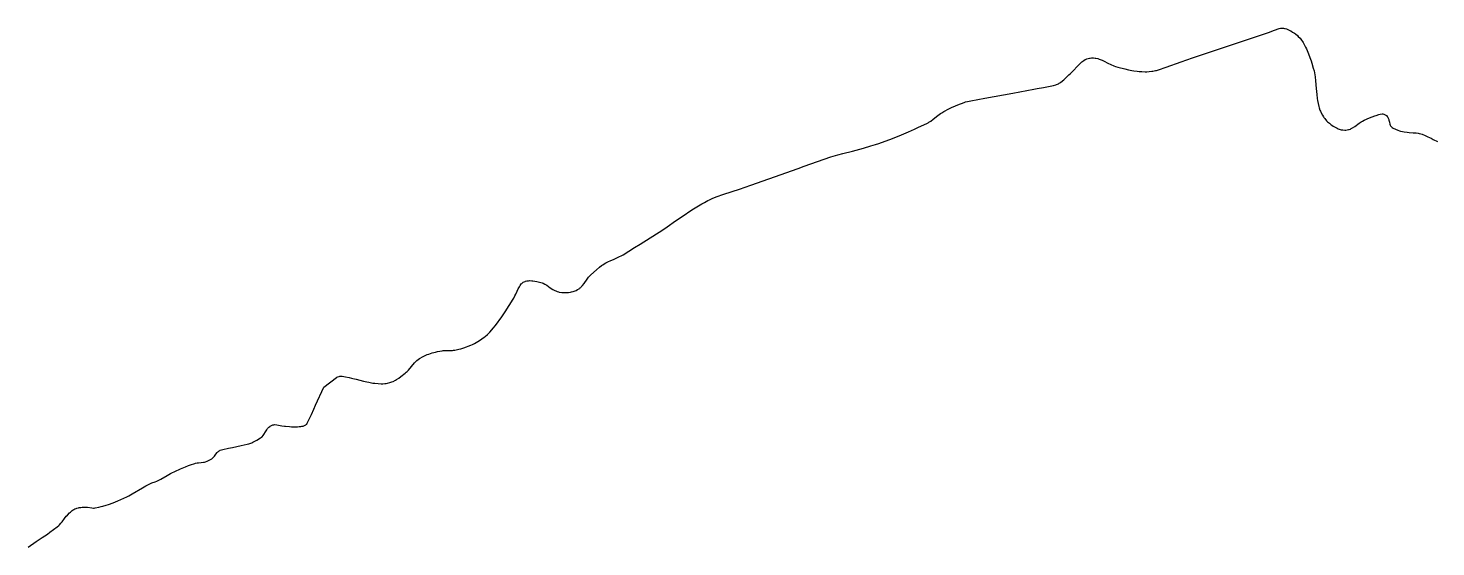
# Model space of a CAD drawing. Header units: millimetres. Extents: x 642261 to 742091, y 6812581 to 6930561.
# Drawn here: x 715644 to 716161, y 6837835 to 6838026 of the extents above; entities that cross this region are included whole.
import ezdxf

# ---------------------------------------------------------------- set-up
doc = ezdxf.new("R2010")
doc.units = ezdxf.units.MM
doc.layers.add('LimiteRegional', color=10, linetype='Continuous')

msp = doc.modelspace()

# ---------------------------------------------------------------- linework, layer by layer
at = {"layer": 'LimiteRegional', "color": 7, "linetype": 'Continuous'}
msp.add_lwpolyline([(715643.578, 6837835.163), (715646.547, 6837837.221), (715648.768, 6837838.739), (715650.642, 6837839.991), (715651.555, 6837840.62), (715652.892, 6837841.593), (715654.187, 6837842.624), (715654.817, 6837843.171), (715655.084, 6837843.4231), (715655.582, 6837843.96), (715656.043, 6837844.5271), (715656.923, 6837845.703), (715657.613, 6837846.568), (715657.987, 6837846.978), (715658.737, 6837847.7341), (715659.1231, 6837848.091), (715659.74, 6837848.5891), (715660.186, 6837848.89), (715660.423, 6837849.0301), (715660.798, 6837849.2251), (715661.217, 6837849.4041), (715661.497, 6837849.503), (715662.059, 6837849.6551), (715662.342, 6837849.7121), (715662.908, 6837849.794), (715663.476, 6837849.8442), (715664.616, 6837849.897), (715664.884, 6837849.8971), (715665.42, 6837849.8501), (715667.034, 6837849.5739), (715667.57, 6837849.529), (715667.837, 6837849.5311), (715668.237, 6837849.574), (715669.589, 6837849.846), (715670.481, 6837850.0591), (715671.072, 6837850.2141), (715672.244, 6837850.555), (715673.116, 6837850.836), (715674.842, 6837851.457), (715676.549, 6837852.149), (715677.676, 6837852.6461), (715679.914, 6837853.7111), (715680.575, 6837854.0501), (715681.868, 6837854.766), (715685.639, 6837857.0231), (715686.907, 6837857.7411), (715687.551, 6837858.081), (715688.534, 6837858.56), (715689.11, 6837858.794), (715690.292, 6837859.1982), (715690.873, 6837859.4231), (715691.155, 6837859.554), (715692.346, 6837860.186), (715694.684, 6837861.5401), (715695.864, 6837862.1981), (715696.464, 6837862.507), (715697.52, 6837863.022), (715699.657, 6837864.0071), (715701.383, 6837864.7341), (715702.546, 6837865.18), (715703.327, 6837865.462), (715704.899, 6837865.9961), (715705.151, 6837866.069), (715705.665, 6837866.169), (715706.188, 6837866.227), (715707.246, 6837866.295), (715708.034, 6837866.387), (715708.422, 6837866.471), (715708.738, 6837866.5611), (715709.353, 6837866.784), (715709.951, 6837867.053), (715710.34, 6837867.253), (715711.102, 6837867.6911), (715711.369, 6837867.8791), (715711.534, 6837868.021), (715711.839, 6837868.3401), (715712.119, 6837868.69), (715712.648, 6837869.4281), (715713.055, 6837869.955), (715713.351, 6837870.267), (715713.51, 6837870.405), (715713.767, 6837870.5851), (715714.0481, 6837870.726), (715714.2, 6837870.781), (715715.198, 6837871.0672), (715717.215, 6837871.544), (715718.755, 6837871.8751), (715721.842, 6837872.501), (715724.153, 6837873.0051), (715724.736, 6837873.1621), (715725.118, 6837873.2861), (715725.867, 6837873.5761), (715726.236, 6837873.739), (715726.96, 6837874.0971), (715727.67, 6837874.4891), (715729.058, 6837875.339), (715729.393, 6837875.586), (715729.595, 6837875.7701), (715729.957, 6837876.18), (715730.277, 6837876.63), (715730.854, 6837877.6), (715731.296, 6837878.332), (715731.625, 6837878.796), (715731.806, 6837879.015), (715732.104, 6837879.3242), (715732.439, 6837879.6019), (715732.624, 6837879.728), (715733.049, 6837879.9711), (715733.266, 6837880.0671), (715733.597, 6837880.1731), (715733.933, 6837880.2231), (715734.104, 6837880.224), (715735.022, 6837880.1331), (715736.858, 6837879.807), (715737.778, 6837879.662), (715738.239, 6837879.6141), (715739.713, 6837879.5161), (715740.454, 6837879.485), (715741.565, 6837879.464), (715742.676, 6837879.481), (715743.23, 6837879.5061), (715743.889, 6837879.562), (715744.228, 6837879.6111), (715744.731, 6837879.722), (715745.207, 6837879.8869), (715745.428, 6837879.9941), (715745.699, 6837880.1649), (715745.822, 6837880.265), (715745.989, 6837880.4311), (715746.194, 6837880.724), (715746.585, 6837881.459), (715747.309, 6837882.934), (715747.759, 6837883.9211), (715748.624, 6837885.9001), (715749.275, 6837887.389), (715752.242, 6837894.0551), (715756.92, 6837897.5441), (715757.102, 6837897.6681), (715757.487, 6837897.862), (715757.894, 6837897.9911), (715758.176, 6837898.044), (715758.763, 6837898.0821), (715759.066, 6837898.0721), (715759.685, 6837898.002), (715760.316, 6837897.8821), (715761.581, 6837897.5652), (715762.504, 6837897.329), (715762.947, 6837897.233), (715764.248, 6837896.9409), (715766.843, 6837896.2509), (715768.142, 6837895.937), (715768.794, 6837895.805), (715770.316, 6837895.5471), (715771.088, 6837895.441), (715772.253, 6837895.327), (715773.422, 6837895.2842), (715774.005, 6837895.2961), (715774.778, 6837895.351), (715775.163, 6837895.3971), (715775.737, 6837895.492), (715776.589, 6837895.695), (715777.285, 6837895.929), (715777.733, 6837896.115), (715778.597, 6837896.5521), (715779.015, 6837896.797), (715779.8291, 6837897.3331), (715780.621, 6837897.912), (715782.171, 6837899.1331), (715782.617, 6837899.511), (715782.9, 6837899.7771), (715783.437, 6837900.3321), (715785.689, 6837902.973), (715786.226, 6837903.5271), (715786.508, 6837903.7911), (715786.954, 6837904.1681), (715787.431, 6837904.517), (715787.683, 6837904.6801), (715788.534, 6837905.1701), (715789.111, 6837905.464), (715789.499, 6837905.646), (715790.284, 6837905.979), (715790.879, 6837906.2031), (715792.086, 6837906.594), (715793.311, 6837906.916), (715794.136, 6837907.1001), (715795.801, 6837907.4071), (715796.144, 6837907.455), (715796.832, 6837907.5081), (715797.4334, 6837907.5136), (715798.9101, 6837907.527), (715799.6, 6837907.5581), (715799.9429, 6837907.591), (715800.4551, 6837907.668), (715801.932, 6837907.9881), (715802.662, 6837908.1761), (715803.745, 6837908.495), (715804.8161, 6837908.862), (715805.3479, 6837909.0651), (715806.403, 6837909.51), (715806.927, 6837909.7531), (715807.709, 6837910.1451), (715808.954, 6837910.8321), (715809.5551, 6837911.1941), (715810.428, 6837911.7661), (715811.267, 6837912.377), (715811.673, 6837912.6991), (715812.456, 6837913.3821), (715812.8341, 6837913.743), (715813.3831, 6837914.313), (715814.684, 6837915.7941), (715815.304, 6837916.547), (715816.199, 6837917.699), (715817.056, 6837918.881), (715817.471, 6837919.485), (715818.9851, 6837921.7831), (715821.917, 6837926.419), (715822.1551, 6837926.8181), (715822.579, 6837927.6381), (715822.837, 6837928.1961), (715823.3371, 6837929.3241), (715823.736, 6837930.1671), (715824.191, 6837930.9941), (715824.45, 6837931.398), (715824.8881, 6837931.988), (715825.075, 6837932.1971), (715825.1902, 6837932.307), (715825.49, 6837932.548), (715825.64, 6837932.646), (715825.953, 6837932.8151), (715826.2842, 6837932.9495), (715826.514, 6837933.023), (715826.991, 6837933.1311), (715827.5519, 6837933.195), (715827.937, 6837933.2091), (715828.722, 6837933.178), (715829.1191, 6837933.138), (715829.907, 6837933.019), (715830.676, 6837932.8651), (715832.085, 6837932.529), (715832.591, 6837932.3719), (715832.9259, 6837932.236), (715833.592, 6837931.903), (715834.254, 6837931.5081), (715835.57, 6837930.6271), (715836.5589, 6837929.9821), (715837.222, 6837929.603), (715837.555, 6837929.4391), (715838.058, 6837929.231), (715838.565, 6837929.0791), (715838.82, 6837929.027), (715839.7761, 6837928.8991), (715840.276, 6837928.8591), (715841.045, 6837928.8331), (715841.828, 6837928.8541), (715842.2221, 6837928.8851), (715843.009, 6837928.9911), (715843.399, 6837929.0671), (715843.9781, 6837929.215), (715844.729, 6837929.475), (715845.0931, 6837929.6351), (715845.622, 6837929.913), (715846.127, 6837930.2421), (715846.368, 6837930.425), (715846.7461, 6837930.7501), (715846.9821, 6837930.976), (715847.4201, 6837931.448), (715848.012, 6837932.1911), (715849.097, 6837933.717), (715849.66, 6837934.451), (715849.962, 6837934.801), (715850.454, 6837935.296), (715852.5719, 6837937.2461), (715853.6701, 6837938.1801), (715854.435, 6837938.7631), (715854.829, 6837939.0391), (715855.439, 6837939.428), (715855.932, 6837939.712), (715856.943, 6837940.2301), (715857.629, 6837940.5481), (715859.0149, 6837941.153), (715860.053, 6837941.606), (715861.075, 6837942.0882), (715861.576, 6837942.3481), (715862.312, 6837942.768), (715866.5311, 6837945.3601), (715868.63, 6837946.6731), (715876.897, 6837951.938), (715878.502, 6837953.0071), (715881.658, 6837955.223), (715884.041, 6837956.8691), (715887.6161, 6837959.2461), (715889.43, 6837960.395), (715891.275, 6837961.487), (715892.212, 6837962.0041), (715893.479, 6837962.655), (715894.1211, 6837962.9631), (715895.095, 6837963.3991), (715896.585, 6837963.9912), (715899.417, 6837964.995), (715905.107, 6837966.9081), (715909.367, 6837968.3561), (715915.885, 6837970.6571), (715926.724, 6837974.5189), (715928.908, 6837975.2971), (715938.691, 6837978.733), (715939.569, 6837979.024), (715941.343, 6837979.55), (715943.134, 6837980.018), (715946.739, 6837980.883), (715949.436, 6837981.563), (715950.775, 6837981.942), (715953.424, 6837982.7601), (715955.18, 6837983.333), (715956.346, 6837983.7281), (715958.667, 6837984.547), (715960.398, 6837985.1861), (715963.837, 6837986.528), (715967.245, 6837987.952), (715969.501, 6837988.9461), (715970.997, 6837989.628), (715973.973, 6837991.038), (715974.476, 6837991.3011), (715974.801, 6837991.4911), (715975.433, 6837991.9031), (715976.345, 6837992.5761), (715978.1259, 6837993.996), (715979.04, 6837994.6721), (715979.513, 6837994.986), (715980.251, 6837995.4161), (715982.138, 6837996.397), (715983.09, 6837996.8722), (715984.531, 6837997.5481), (715985.992, 6837998.166), (715986.731, 6837998.448), (715987.7271, 6837998.7899), (715988.229, 6837998.945), (715988.9901, 6837999.156), (715990.145, 6837999.419), (715995.297, 6838000.3991), (716005.614, 6838002.248), (716013.349, 6838003.6511), (716014.553, 6838003.872), (716016.961, 6838004.304), (716018.764, 6838004.648), (716020.562, 6838005.0391), (716021.4581, 6838005.26), (716021.673, 6838005.3209), (716022.087, 6838005.474), (716022.484, 6838005.6631), (716022.74, 6838005.808), (716023.232, 6838006.1351), (716023.934, 6838006.6991), (716024.384, 6838007.109), (716025.2651, 6838007.9591), (716025.928, 6838008.5821), (716026.267, 6838008.8762), (716026.693, 6838009.248), (716027.498, 6838010.03), (716029.803, 6838012.4971), (716030.63, 6838013.29), (716031.071, 6838013.6691), (716031.777, 6838014.2081), (716032.288, 6838014.521), (716032.647, 6838014.6911), (716032.893, 6838014.788), (716033.398, 6838014.946), (716033.785, 6838015.032), (716034.047, 6838015.0751), (716034.572, 6838015.129), (716035.36, 6838015.132), (716035.877, 6838015.087), (716036.214, 6838015.038), (716036.865, 6838014.8961), (716037.413, 6838014.7311), (716037.775, 6838014.603), (716038.494, 6838014.313), (716039.207, 6838013.987), (716040.628, 6838013.2781), (716041.703, 6838012.744), (716042.797, 6838012.256), (716043.354, 6838012.0431), (716044.206, 6838011.777), (716046.816, 6838011.105), (716048.127, 6838010.802), (716049.441, 6838010.538), (716050.099, 6838010.4241), (716051.416, 6838010.24), (716052.076, 6838010.1731), (716053.066, 6838010.108), (716054.2779, 6838010.082), (716054.888, 6838010.0911), (716055.806, 6838010.138), (716056.721, 6838010.232), (716057.177, 6838010.2991), (716058.079, 6838010.475), (716058.526, 6838010.5871), (716059.187, 6838010.7861), (716061.985, 6838011.746), (716067.514, 6838013.713), (716071.668, 6838015.1541), (716098.569, 6838024.1321), (716099.687, 6838024.523), (716101.911, 6838025.348), (716103.579, 6838025.9391), (716104.117, 6838026.0701), (716104.48, 6838026.1089), (716104.724, 6838026.1151), (716105.214, 6838026.0821), (716105.584, 6838026.02), (716105.831, 6838025.9621), (716106.326, 6838025.812), (716107.066, 6838025.508), (716107.557, 6838025.262), (716107.881, 6838025.0821), (716108.522, 6838024.691), (716109.156, 6838024.261), (716109.55, 6838023.967), (716110.279, 6838023.358), (716110.615, 6838023.041), (716111.238, 6838022.3771), (716111.802, 6838021.669), (716112.151, 6838021.1691), (716112.372, 6838020.822), (716112.794, 6838020.092), (716113.286, 6838019.148), (716113.593, 6838018.517), (716114.159, 6838017.249), (716114.421, 6838016.612), (716114.907, 6838015.3321), (716115.349, 6838014.039), (716115.623, 6838013.1711), (716116.131, 6838011.4131), (716116.392, 6838010.351), (716116.536, 6838009.6381), (716116.768, 6838008.203), (716116.941, 6838006.756), (716117.199, 6838003.845), (716117.401, 6838001.6581), (716117.581, 6838000.2051), (716117.693, 6837999.481), (716117.895, 6837998.3991), (716118.147, 6837997.323), (716118.295, 6837996.788), (716118.575, 6837995.9361), (716118.735, 6837995.525), (716119.002, 6837994.9261), (716119.468, 6837994.063), (716119.824, 6837993.509), (716120.018, 6837993.2369), (716120.327, 6837992.8351), (716121.018, 6837992.049), (716121.402, 6837991.663), (716122.029, 6837991.092), (716122.628, 6837990.6061), (716122.938, 6837990.3781), (716123.412, 6837990.058), (716124.143, 6837989.628), (716124.889, 6837989.265), (716125.266, 6837989.1101), (716126.022, 6837988.8571), (716126.399, 6837988.76), (716126.961, 6837988.655), (716127.698, 6837988.594), (716128.059, 6837988.5981), (716128.589, 6837988.6511), (716129.103, 6837988.7621), (716129.352, 6837988.839), (716129.764, 6837989.003), (716130.034, 6837989.1311), (716130.567, 6837989.429), (716131.355, 6837989.9541), (716132.934, 6837991.1231), (716133.753, 6837991.681), (716134.175, 6837991.934), (716134.829, 6837992.2671), (716136.79, 6837993.124), (716137.781, 6837993.52), (716138.774, 6837993.875), (716139.271, 6837994.033), (716140.264, 6837994.3011), (716140.76, 6837994.407), (716141.5, 6837994.5261), (716141.7255, 6837994.5296), (716142.006, 6837994.477), (716142.34, 6837994.3391), (716142.56, 6837994.214), (716142.998, 6837993.912), (716143.287, 6837993.6501), (716143.444, 6837993.454), (716143.536, 6837993.3161), (716143.689, 6837993.0221), (716143.861, 6837992.5491), (716143.947, 6837992.219), (716144.087, 6837991.549), (716144.256, 6837990.819), (716144.4149, 6837990.3742), (716144.519, 6837990.17), (716144.7121, 6837989.8941), (716144.962, 6837989.6601), (716145.111, 6837989.56), (716145.518, 6837989.3311), (716146.348, 6837988.9231), (716147.2, 6837988.5801), (716147.779, 6837988.385), (716148.17, 6837988.2681), (716148.963, 6837988.068), (716149.513, 6837987.959), (716150.629, 6837987.814), (716151.378, 6837987.7531), (716152.88, 6837987.6561), (716153.997, 6837987.5531), (716154.731, 6837987.4441), (716155.094, 6837987.3731), (716155.632, 6837987.241), (716156.162, 6837987.072), (716156.423, 6837986.9731), (716157.04, 6837986.717), (716158.255, 6837986.1729), (716159.452, 6837985.5921), (716160.242, 6837985.188), (716161.812, 6837984.3511)], dxfattribs=at)

doc.saveas('drawing.dxf')
